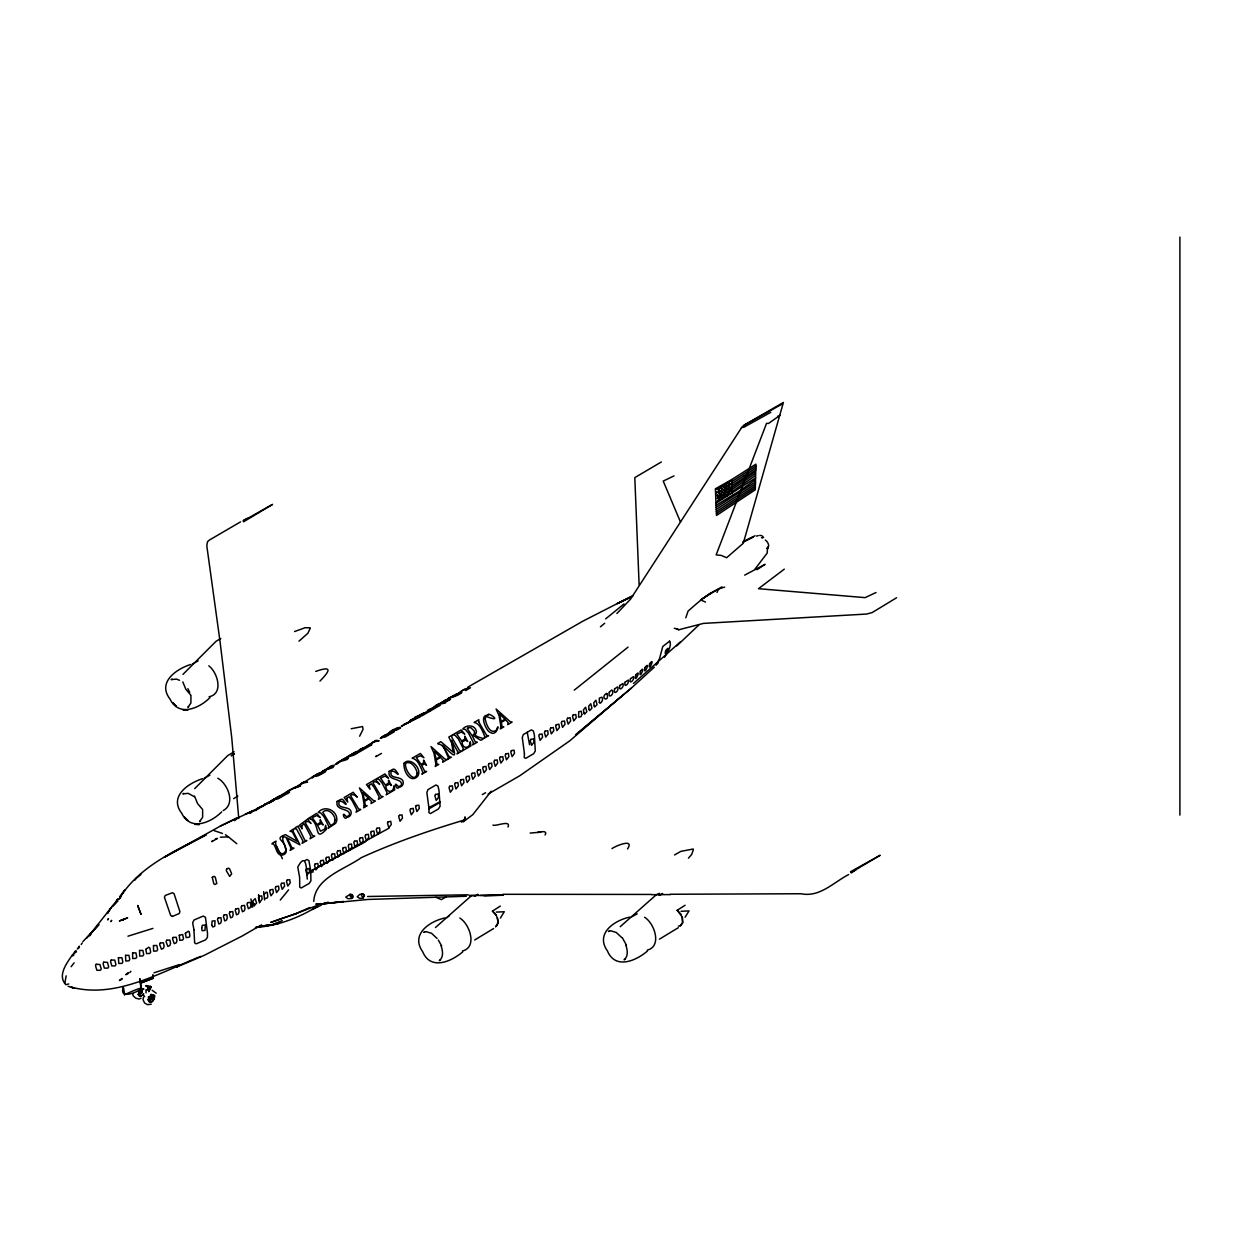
<?xml version="1.0" encoding="UTF-8"?>
<svg xmlns="http://www.w3.org/2000/svg" width="1242" height="1242" viewBox="0 0 1242 1242"><rect width="100%" height="100%" fill="white"/><g stroke="black" fill="none" stroke-linecap="round" stroke-linejoin="round"><path stroke-width="1.5" d="M732.019 493.648L731.786 479.521L755.943 464.151L755.26 489.798L716.494 515.477L715.392 488.805L731.755 479.536M429.018 808.806L428.956 812.703L430.431 813.572L438.504 808.915L440.087 806.291L438.985 790.393L438.007 786.124L436.004 784.96L427.931 789.633L426.875 792.551L429.018 808.806L440.165 802.379M140.765 982.888L152.704 978.292L152.782 974.97M141.122 983.012L153.061 978.417L153.139 975.094M268.35 803L263.739 804.925L270.461 801.804L267.993 802.984M767.509 547.21L767.214 553.047L755.012 569.084M64.894 982.872L66.168 975.87M138.297 994.764L140.983 991.194L140.594 989.144M149.242 1000.773L149.397 999.313L148.792 1001.487L150.499 1002.387L152.875 1001.021L154.567 995.68L151.664 995.09L148.543 1000.291L151.462 998.382L151.136 994.625L152.704 996.27L151.959 998.661L149.242 1000.773L148.388 999.422M730.7 490.637L730.933 488.882M150.903 997.062L150.903 995.68M143.435 997.171L143.032 999.67L144.584 1002.977L147.488 1004.654L151.245 1004.204M140.594 992.094L140.983 989.579M352.65 897.857L352.123 894.613L350.135 894.209A2.111 1.226 60 0 0 351.564 897.516L352.806 897.283L352.712 895.513L350.011 894.395L345.757 897.066L347.915 898.696L351.564 898.571L352.604 895.684M74.536 953.592C78.929 945.255 69.179 959.212 73.852 954.989M76.259 951.077L76.476 952.009M461.372 822.111L464.415 819.999L465.098 816.894L464.135 820.636M146.463 989.998L151.198 986.722L146.028 985.574M767.525 548.84L768.674 545.921A4.813 2.779 60 0 0 765.274 540.053M779.96 415.34L768.627 423.398L766.547 423.351L716.137 554.895L721.152 555.391L726.663 557.705L743.29 543.251L783.407 402.455L743.942 425.23L741.381 427.962L630.501 599.203L616.886 613.517M685.801 617.786L688.084 611.08C699.06 601.594 710.222 590.742 724.691 587.109M693.393 849.59L691.67 854.496L688.456 858.144M627.552 848.954C634.786 837.853 615.395 846.035 612.011 848.581M374.044 742.157L375.907 740.294L379.167 740.775L372.895 742.033M508.04 827.017C511.223 819.378 495.542 826.753 492.919 825.076M545.067 834.966C548.312 830.06 539.804 831.907 537.739 832.404L540.782 832.171L530.163 833.072M283.983 794.445L286.654 791.822L289.495 792.272C284.465 795.905 288.346 792.241 283.735 793.514M717.038 592.465L718.544 588.925M148.388 997.823L148.45 996.752M310.252 628.142L307.892 633.265L298.996 641.167M264.034 894.488L266.378 892.098L267.309 892.625L267.806 896.677L267.077 898.044L264.546 898.571M138.452 991.939L139.337 990.464M148.962 997.016L148.605 999.189L150.142 999.437M78.463 948.577L79.426 946.171L77.268 949.028M302.023 783.128L301.247 784.292M302.551 783.19L314.692 775.629M148.807 991.675L151.198 986.722L147.022 986.738L151.043 987.142M148.652 991.271L151.198 986.722M122.958 893.045C143.063 864.711 176.255 850.32 206.172 834.841L164.208 857.322L220.284 826.132L256.613 809.054M119.915 897.826L124.712 890.064L119.884 896.429M381.434 753.413L375.783 756.673L376.668 755.54M119.387 898.804L121.219 896.025L119.387 898.789M81.18 944.479L82.251 942.942M72.626 954.57C67.115 962.783 57.023 975.327 65.826 984.704L68.776 983.943M335.076 764.544L343.941 758.707M134.835 880.174L135.921 878.575M491.211 791.216L472.814 814.659L463.08 821.909M89.517 935.8L91.24 933.798M500.355 918.086L504.283 911.752L496.303 912.094M685.087 917.248L689.015 910.929L681.035 911.271M143.715 995.339L144.677 996.689M142.69 995.168L143.684 993.848L140.315 996.534L138.405 994.438L141.526 989.237L140.004 978.774M150.546 997.854L149.397 999.003M212.661 840.555L211.808 841.672L217.459 838.412L215.394 838.862M71.136 966.695L74.132 962.829M89.641 934.884L111.563 907.188M403.371 724.676L415.48 718.668L412.732 719.04M118.083 898.82L112.044 906.644L115.615 903.105M359.637 736.211L363.052 729.318L362.571 726.554L351.207 728.728M280.273 900.046L288.579 889.877M86.598 938.269L98.941 924.591L82.919 941.576M658.307 662.731L655.947 665.091L659.549 658.57L662.747 646.523L669.609 641.167M633.436 683.504L680.445 641.835M319.97 681.082C328.711 672.124 334.005 664.936 315.747 671.41M274.917 799.46L277.09 797.271M421.675 713.808L430.244 711.014L421.706 715.935L418.104 716.246L420.029 715.423M471.215 895.87L435.476 927.526M112.044 906.644L117.99 900.931M359.093 750.805L361.158 748.74M447.462 699.774L449.526 697.725M453.128 696.032L453.998 695.147M279.279 796.696L286.886 792.396L285.862 792.287M282.508 794.15L280.319 796.37L281.453 795.827M292.056 788.639L288.16 791.93M295.658 787.692L304.119 782.134L294.447 787.878M315.98 775.489L317.626 773.875M350.073 755.835L352.433 753.801M353.349 753.257L351.16 755.447L351.921 755.152M359.932 750.587L359.171 750.929M380.238 738.4C386.076 734.224 390.656 732.004 394.149 731.848L385.113 737.065L381.278 737.406L387.659 734.829L384.694 735.233M383.467 735.869L381.278 738.09L382.024 737.764M411.506 719.677L409.332 721.897L410.062 721.571M410.295 721.509L406.988 723.418M427.822 710.921L429.484 709.291M435.756 706.341L437.401 704.726M439.264 704.431L444.714 700.566L450.473 699.324L446.623 701.559L446.747 700.736L443.999 700.985M441.919 702.118L440.77 703.251L452.43 696.483C469.538 687.23 460.254 695.908 449.076 698.051M447.151 699.774C446.778 696.871 464.089 693.874 456.047 694.03M448.284 699.572L447.539 699.914M250.154 812.873L253.554 810.56M182.962 674.375L216.015 641.322L220.812 638.497M194.699 788.639L227.752 755.571L234.133 751.814M461.869 690.599L460.037 692.306M252.017 811.787L253.399 810.622M676.735 645.918L699.168 624.695M357.929 751.286L356.951 752.155M146.618 990.402L150.546 986.334M266.921 803.155L273.814 799.864M312.099 777.259C316.726 773.145 336.396 766.702 317.952 775.846C307.131 777.973 328.851 771.779 318.852 773.238M253.477 811.305L257.653 808.387M631.417 688.052L575.993 734.55L631.417 688.052L654.301 667.156M388.668 733.463C390.562 728.79 408.261 724.412 396.602 730.001C379.959 734.922 410.434 724.878 395.717 728.837M135.952 878.544L140.905 874.523M741.381 427.962L745.433 424.376M141.712 989.983L142.504 990.402L141.122 990.309M623.608 694.573L569.768 740.837L519.824 775.722L488.137 794.026M447.12 917.528L449.402 915.571M631.867 916.705L637.193 913.864M620.208 926.703L655.962 895.032L659.362 893.293M192.479 663.958L198.146 660.884M204.216 778.206L209.882 775.148M234.567 820.667L238.542 817.422M623.996 603.969L605.63 618.889M250.558 813.06L251.334 812.408M600.398 626.837L604.652 623.298M446.592 700.286L445.614 701.031M262.73 806.555L265.741 803.838L260.137 807.75M326.988 769.062L331.552 765.91L332.918 766.283L325.156 769.605L319.753 773.44M278.736 797.209L277.758 797.938M143.653 989.051L141.495 989.3L138.685 992.995L139.337 996.301L141.495 996.053M367.71 745.588L375.721 740.806L365.055 747.342M394.102 730.265L391.649 732.097M138.219 994.407L139.942 992.886M284.247 794.29L289.215 790.269M574.239 690.164L628.033 647.129M446.188 896.786L441.391 899.612L435.895 897.283M495.542 926.765L497.017 925.585L498.135 920.896L496.272 915.276L492.5 911.1M147.86 999.701L149.024 998.785L147.845 999.779M495.667 926.532L497.98 923.458L497.483 918.102M680.399 925.709L682.712 922.62L682.324 917.217L677.232 910.262M493.555 928.55L474.708 939.977M678.303 927.712L659.44 939.154M784.292 569.162L758.489 588.692L865.1 597.635L876.029 592.527M139.213 993.165L140.765 991.194L139.849 989.346M327.438 769.015C328.4 766.764 337.234 762.79 332.887 767.509C330.838 768.503 319.303 771.453 322.283 772.229M257.56 809.38L258.817 808.433M129.82 972.548L130.876 971.291M260.758 806.958L274.529 800.081M438.597 705.223L445.505 700.038M283.098 836.999C280.708 842.185 292.491 853.176 281.468 855.319C276.081 854.403 276.423 847.199 273.318 843.753C268.179 845.305 278.953 839.018 275.553 842.029C275.398 846.237 280.211 858.408 285.256 851.81A3.555 2.857 77.1 0 0 285.412 848.224C284.604 839.561 273.721 839.064 285.427 834.64L297.412 841.455L292.274 831.845L289.976 831.255L293.624 828.911L293.143 831.457L299.974 844.839L287.135 837.915L291.854 847.681L293.981 848.162L290.131 850.397L291.001 848.069L285.955 837.232L282.834 836.565M349.483 756.394L343.661 758.893M417.421 717.224L420.759 714.352M325.994 769.838L324.473 770.925M245.792 814.069L251.847 811.337L244.907 814.41M458.935 693.16L456.249 695.008M701.109 599.777L710.641 593.117M755.866 468.11L731.895 483.588M755.804 470.097L731.957 485.638M339.594 762.153L343.211 759.39M755.586 477.937L716.044 503.165M755.478 481.943L716.215 507.326M755.369 485.964L716.386 511.533M755.322 487.873L716.432 513.505M425.276 712.706L424.127 713.451M456.497 694.651L464.663 689.046L470.47 687.789L465.672 690.552L465.812 689.729L463.095 689.962M856.064 869.742L851.36 872.847M345.105 758.086C352.495 757.682 335.231 761.719 336.892 763.768M732.004 487.563L755.229 471.649M701.497 599.234L721.897 586.861M755.897 466.123L731.833 481.554M324.969 770.739L326.18 769.916M757.046 569.674L765.072 564.334L744.688 575.124M255.79 810.607L256.613 810.063M209.96 697.647C198.953 708.639 178.631 717.1 169.983 699.013C157.02 682.355 176.302 668.988 190.802 664.439M221.681 811.911C210.674 822.903 190.368 831.364 181.72 813.262C168.757 796.619 188.039 783.252 202.539 778.687M234.288 753.754L231.183 755.804L234.428 754.003M744.331 425.121L781.389 404.488M432.433 708.654C438.923 699.945 455.022 702.335 438.628 704.09M128.205 972.579L125.784 974.737L128.485 973.309M896.569 597.759L872.21 612.554L866.699 614.045L703.391 623.406L678.893 629.725L677.169 629.166M492.36 911.178L500.355 906.07M677.092 910.355L685.103 905.247M732.019 489.519L755.229 473.606M732.019 491.661L755.229 475.733M188.706 706.776L187.852 707.319L190.911 703.05L190.911 696.203M200.443 821.04L199.589 821.583L202.632 817.298L202.632 810.467M391.416 732.376L393.015 731.554M233.651 798.653L237.843 796.013M121.902 978.401L119.449 980.528L122.182 979.115M848.69 874.523C833.522 882.41 819.673 897.624 800.966 893.743L670.276 894.271M406.553 723.527L407.609 722.875M770.77 412.313L743.616 427.403M312.239 778.051L316.648 774.449M172.017 679.11L171.148 679.638L176.442 679.079L179.5 680.29M183.754 793.359L182.869 793.886L188.179 793.343L194.28 796.634M337.731 763.318L338.631 762.774M389.786 733.261L390.702 732.718M256.768 808.775L262.404 805.825L257.498 808.48M323.774 771.499L320.778 773.161M766.966 548.343L768.208 547.613M454.572 696.017L455.441 695.504M243.525 521.826L272.557 504.407L243.044 520.988M274.234 798.963L270.539 801.276L279.885 795.734L285.66 794.476L278.239 798.777L273.519 799.724L281.437 796.246L278.317 796.634M350.477 754.934L346.782 757.247L356.144 751.705L361.919 750.463L353.38 755.384C342.528 757.62 364.713 751.208 354.575 752.621M418.818 715.485C402.563 723.651 440.832 704.975 419.563 715.827M294.556 631.557L305.097 627.738L309.77 627.784M467.737 687.214L582.979 621.109L632.923 595.57M344.282 758.955L345.757 758.629M412.623 719.506L414.083 719.18M268.769 803.232L274.451 799.941M414.875 718.73L416.753 717.643M304.647 860.799L306.914 859.495L308.916 860.644L310.764 871.015L310.919 880.78L309.289 883.341L301.169 887.999L299.726 887.161L299.632 877.442L297.785 867.071C306.883 849.792 306.619 872.163 307.271 879.103M254.377 905.371L256.582 903.151L255.153 898.571L252.809 900.993L254.144 905.527M482.315 794.585L485.56 792.722M261.55 924.84L242.05 936.095L204.247 955.315L176.581 967.114L179.578 964.537L154.024 972.797M850.879 872.614L880.143 855.288L850.537 871.729M674.546 854.977L680.864 851.36L693.238 849.016M462.723 951.9C451.001 961.82 430.508 970.623 422.622 951.636C410.419 934.434 429.359 921.269 445.04 917.931M647.455 951.062C635.733 960.997 615.256 969.8 607.354 950.798C595.151 933.596 614.091 920.446 629.772 917.108M716.137 505.277L740.279 490.466L755.229 479.785M716.292 509.437L755.431 483.961L755.229 481.787M393.419 730.156L387.131 734.488L387.985 734.41M270.29 802.208L269.002 802.906M477.766 894.318L474.413 896.227L477.875 894.566M662.514 893.495L659.145 895.404L662.607 893.743M287.539 791.247L295.72 787.304L294.137 787.506M340.603 760.678C339.345 761.548 350.135 760.088 348.428 756.983M337.187 763.783L335.914 764.467M661.349 461.962L634.802 477.627L639.118 584.827M427.916 710.191C434.778 707.536 436.315 705.223 440.18 705.27L431.129 710.502L427.295 710.843L433.691 708.25L430.71 708.654M409.938 720.577L414.3 718.14L420.075 716.882L401.445 726.011A6.909 0.838 -34.9 0 0 401.57 726.135M405.73 724.008L404.193 724.816M359.59 749.64C366.452 746.985 367.989 744.672 371.855 744.719L362.804 749.951L358.969 750.292L365.35 747.7L362.385 748.103M291.342 789.058L300.611 785.86L291.901 788.794M440.273 960.144L439.342 960.656C443.906 957.178 442.68 950.518 441.081 945.799M625.005 959.321L624.089 959.818C628.638 956.34 627.412 949.695 625.813 944.976M388.963 828.197L310.779 871.123L365.443 841.781M453.935 696.188L454.882 695.66M428.971 807.626L440.118 801.633M240.529 521.888L209.339 540.084L207.461 541.76L206.809 545.859L220.067 641.757L231.757 737.826L238.775 818.556M424.686 931.826L423.755 932.323L426.053 931.64L431.548 933.301L437.06 938.455M609.418 931.003L608.487 931.484L610.785 930.817L616.28 932.478L621.792 937.632M302.97 782.336L307.566 782.118L301.294 783.376M243.556 520.258L247.391 518.318M743.927 541.357L755.027 535.768M742.84 542.164L753.071 537.056L743.104 541.978M220.284 826.132L236.523 818.059M674.002 475.888L663.228 481.089L680.507 522.09M632.566 596.284L617.227 603.628L630.843 597.185M321.383 905.139L312.27 909.47L318.247 905.837C299.462 917.652 277.866 925.958 255.619 927.432M223.203 810.576C235.84 803.869 228.016 783.904 217.8 778.237M200.567 956.464C160.373 972.315 115.615 999.065 71.291 987.126L74.753 988.384L68.139 986.288M309.708 907.529L294.028 914.438L316.244 905.775M172.452 916.441L179.252 913.491L179.919 911.612L174.051 893.666L172.436 892.734L165.264 895.466L164.41 897.252L170.666 915.401L172.421 916.425M274.203 923.8L282.276 920.633M452.678 697.01L451.607 696.591M664.532 657.204C667.156 653.385 672.31 645.188 669.624 641.183M139.973 989.998C143.342 988.911 140.548 995.51 138.452 993.321M141.014 998.32L138.949 999.034L135.689 998.102L133.173 995.805L132.754 993.771M150.142 995.851L151.741 996.721M124.355 994.764C166.707 975.187 116.919 1007.293 123.129 987.638M127.942 936.204L152.89 928.411M464.415 819.999C429.328 830.494 394.521 842.48 361.189 857.71C344.81 869.384 315.08 877.752 313.76 901.397M756.487 536.078L758.319 535.644M306.976 873.219L313.372 871.837M269.762 925.197L278.55 923.396L264.499 926.284M255.433 927.572L269.157 924.84L257.125 926.998M324.224 903.058L328.385 902.266M209.06 696.762C223.855 693.921 217.676 672.372 208.796 665.836M363.58 898.199L359.745 898.354L357.199 896.802L359.792 894.349L363.456 894.302L364.48 895.311M462.428 950.984C477.596 947.336 469.818 924.126 459.835 918.071M647.16 950.161C662.328 946.497 654.55 923.303 644.567 917.248M321.569 904.052L343.553 901.521L316.306 904.393L367.989 899.456L466.309 896.258M678.38 926.082L680.274 925.927L682.619 922.775L682.231 917.264M315.841 903.99L321.088 903.648M220.346 837.201L228.45 836.906L236.803 843.737M484.101 895.73L503.196 895.203L480.545 895.435M502.793 894.302L651.476 894.442M367.601 896.491L468.203 894.799M474.894 895.482L469.228 895.544L503.01 895.28M670.478 894.597L651.662 894.675M759.731 535.349L761.067 535.519M140.688 989.47L141.774 988.88L140.983 988.756M145.857 986.179L150.546 986.847M310.578 818.788L308.389 818.525L316.601 813.401L320.203 817.593L316.663 815.497L312.285 817.686L317.052 824.517L320.219 822.546L320.219 819.673L323.184 824.967L321.15 823.57L317.548 825.34L320.498 831.193L324.721 829.113L325.683 825.247L326.382 829.33C313.791 842.48 320.778 825.03 310.609 818.804M674.251 628.219L678.893 629.725M214.121 830.634L222.489 833.46M152.145 990.278L156.197 993.196M700.83 600.01L705.518 602.091M761.501 537.6L762.51 538.081M777.678 416.148L778.579 416.66M743.974 476.245L745.495 477.13M742.949 478.744L744.517 479.645M225.454 834.717L228.45 836.906M677.402 910.339L681.113 914.423M492.67 911.162L496.381 915.261M184.53 817.127L187.884 820.434M190.942 695.334L185.803 689.248L182.822 681.889M202.679 809.582L197.525 803.512L194.559 796.153M151.058 994.237L150.748 994.997M762.045 535.83L763.644 537.507M626.403 945.1L622.49 938.005M441.655 945.938L438.317 940.07M250.9 898.944L252.856 906.784M187.852 688.642L189.731 692.399M282.415 858.734L276.718 846.252M527.229 732.299L529.558 744.703M123.501 987.654L124.728 994.78M139.632 978.758L141.122 989.206M263.63 891.632L264.624 899.984M258.522 894.566L259.516 902.934M254.3 903.617L254.408 905.884M251.784 905.092L251.893 907.328M146.028 989.858L146.044 992.87M1179.9 237.067L1179.9 815.125M141.526 989.237A4.425 2.562 -60 0 1 143.684 989.005M402.781 725.747A6.909 0.838 -34.9 0 1 402.004 726.058M185.353 933.347L186.176 937.57L189.079 937.26L189.917 935.956L189.219 931.795L188.287 931.267L185.353 933.347M193.938 929.761L194.637 942.895L196.236 943.827L205.535 939.883L207.398 937.415L207.538 933.534L205.442 917.31L203.238 916.053L193.985 920.027L192.665 922.806L193.938 929.761M201.716 927.79L202.089 930.708L204.992 930.398L205.303 925.026L202.306 925.274L201.716 927.79M211.761 925.243L212.817 927.029L214.757 926.175L215.021 920.772L212.118 921.067L211.761 925.243M485.11 718.652C486.026 723.543 489.658 734.814 496.319 730.28C499.889 719.972 497.7 736.335 491.071 732.811A7.871 6.35 74.5 0 1 487.873 730.529C484.846 726.601 479.567 714.523 488.463 715.175C485.933 710.688 505.323 723.713 486.227 716.463L485.11 718.652M301.682 826.07L302.054 828.895L299.71 824.983L307.643 819.115C314.863 829.221 308.761 817.95 305.268 822.732L312.596 835.54L314.754 836.052L310.05 838.769L310.888 836.409L305.051 825.387L303.855 823.725L301.682 826.07M478.682 721.788L486.647 735.435L488.634 735.668L483.883 738.4L484.861 736.708C482.734 731.631 479.785 723.077 474.102 722.456L478.838 719.723L478.682 721.788M417.203 773.285C414.75 784.928 403.697 768.969 405.746 763.162C411.242 760.29 416.598 768.348 417.203 773.285M524.435 753.708L524.233 757.542L525.661 758.381L533.672 753.692L535.271 751.068L534.402 735.295L533.423 731.041L531.421 729.877L523.348 734.534L522.277 737.469L524.435 753.708M404.054 763.225C402.92 770.024 410.031 784.044 417.529 776.452C422.963 768.969 410.015 756.238 404.054 763.225M337.141 801.416C334.735 811.663 351.098 807.548 349.344 815.233A4.797 3.881 74.5 0 1 345.742 816.18C341.115 809.908 344.267 821.552 346.891 817.314C349.763 817.283 351.874 814.24 351.02 811.523C349.406 805.453 336.38 809.753 339.221 801.525C341.907 799.491 346.782 806.26 346.068 803.978C341.829 797.395 342.264 798.668 337.141 801.416M364.263 805.499L363.658 807.812L367.135 805.81L365.272 805.282L364.682 801.23L368.967 798.761L371.591 801.649L371.048 803.543L375.426 801.028L373.252 800.345L359.419 787.909L362.4 794.554L364.263 805.499M389.196 771.36C386.805 781.606 403.169 777.492 401.399 785.177A4.797 3.881 74.5 0 1 397.813 786.139C393.171 779.852 396.338 791.496 398.946 787.257C401.492 787.195 403.572 784.82 403.231 782.289C402.718 775.163 388.28 779.883 391.277 771.468C393.962 769.435 398.837 776.203 398.123 773.921C393.885 767.339 394.319 768.612 389.196 771.36M435.864 764.172L435.243 766.485L438.737 764.467L436.858 763.939L436.284 759.902L440.568 757.418L443.192 760.321L442.649 762.215L447.011 759.685L444.838 759.002L431.021 746.582L434.001 753.211L435.864 764.172M500.945 726.586L500.34 728.899L503.817 726.896L501.954 726.368L501.364 722.316L505.649 719.848L508.273 722.735L507.73 724.629L512.108 722.114L509.934 721.431L496.101 708.996L499.082 715.64L500.945 726.586M335.045 820.093L334.114 823.415L330.698 825.557L322.811 812.252C327.314 807.083 335.309 814.674 335.045 820.093M393.698 787.428C392.984 793.188 385.61 792.675 385.874 785.891L389.476 784.121L391.509 785.518L388.544 780.224L388.56 783.097L385.393 785.068L380.611 778.237L384.989 776.048L388.529 778.144L384.927 773.952L376.388 778.874L378.872 779.308L382.163 783.143L387.131 792.831L386.169 794.818L394.708 789.881L394.009 785.798L393.698 787.428M469.942 743.399C469.243 749.174 461.869 748.647 462.133 741.878L465.734 740.108L467.768 741.49L464.803 736.195L464.803 739.068L461.636 741.039L456.87 734.208L461.248 732.019L464.787 734.115L461.186 729.923L452.647 734.845L455.131 735.295L458.422 739.114L463.39 748.802L462.428 750.789L470.966 745.868L470.268 741.769L469.942 743.399M151.772 995.758L151.151 997.031L151.772 995.758M607.09 693.719C609.543 703.112 599.405 698.004 606.469 693.362L607.09 693.719M609.294 692.291C607.54 700.441 615.582 693.145 611.763 689.947L609.294 692.291M614.588 688.875C612.865 695.97 619.556 690.987 617.693 686.873L614.588 688.875M619.898 685.46C618.019 692.306 624.524 687.54 622.987 683.457L619.898 685.46M625.207 682.029C623.111 688.689 629.585 684.032 628.297 680.042L625.207 682.029M630.501 678.613C628.142 685.18 634.755 680.492 633.591 676.626L630.501 678.613M635.702 675.136C633.684 685.801 642.223 667.032 635.702 675.136M640.344 671.332C638.326 681.889 646.818 663.275 640.344 671.332M644.986 667.528C642.952 678.039 651.429 659.471 644.986 667.528M649.628 663.74C647.548 674.235 656.071 655.621 649.628 663.74M665.774 650.513C662.918 660.589 672.434 642.409 665.774 650.513M148.931 998.91L148.931 1001.471L151.664 1001.952L153.853 999.701L154.505 995.587L151.726 995.184L148.931 998.91M346.782 798.296L347.729 802.115L344.143 797.488L353.194 792.272C362.121 803.776 354.203 790.875 350.648 795.796L358.612 808.961L360.77 809.489L356.066 812.19L356.904 809.846L352.045 800.531L349.08 796.696L346.782 798.296M369.091 785.425L370.038 789.244L366.452 784.602L375.503 779.386C384.415 790.89 376.512 777.989 372.942 782.91L380.921 796.091L383.079 796.603L378.375 799.32L379.214 796.96L374.354 787.645L371.374 783.826L369.091 785.425M212.273 877.333L213.795 883.761L215.037 884.475L216.807 883.528L215.27 877.085L213.997 876.34L212.273 877.333M226.603 869.089L226.323 870.735L229.677 876.417L231.68 873.794L229.599 868.841L228.326 868.111L226.603 869.089M364.372 896.227L362.99 897.252A2.111 1.226 60 0 1 361.562 893.945L362.804 893.728L364.372 896.227M107.449 913.429L110.74 908.197L107.449 913.429M298.297 826.877L304.88 840.384L306.867 840.601L302.101 843.334L302.955 840.989L296.45 828.864C290.659 829.734 301.107 823.974 298.297 826.877M716.743 495.605L717.55 494.828L716.743 495.605M717.239 498.492L718.047 497.7L717.239 498.492M718.388 493.043L719.196 492.267L718.388 493.043M718.963 491.149L719.77 490.373L718.963 491.149M717.193 501.628L718 500.852L717.193 501.628M718.155 496.381L718.963 495.605L718.155 496.381M718.481 499.315L719.289 498.523L718.481 499.315M719.397 494.099L720.205 493.307L719.397 494.099M720.857 488.525L721.664 487.749L720.857 488.525M719.786 497.033L720.593 496.257L719.786 497.033M720.934 491.584L721.742 490.807L720.934 491.584M722.052 486.165L722.86 485.374L722.052 486.165M721.695 489.581L722.502 488.805L721.695 489.581M719.832 500.2L720.639 499.408L719.832 500.2M720.795 494.875L721.602 494.099L720.795 494.875M721.074 497.856L721.881 497.064L721.074 497.856M722.037 492.577L722.844 491.801L722.037 492.577M723.403 487.066L724.21 486.29L723.403 487.066M722.332 495.574L723.139 494.797L722.332 495.574M723.481 490.124L724.288 489.348L723.481 490.124M724.598 484.706L725.406 483.914L724.598 484.706M724.443 488.028L725.25 487.237L724.443 488.028M722.456 498.679L723.263 497.902L722.456 498.679M723.449 493.369L724.257 492.577L723.449 493.369M724.676 491.071L725.483 490.28L724.676 491.071M723.636 496.396L724.428 495.605L723.636 496.396M725.949 485.606L726.756 484.83L725.949 485.606M725.08 493.167L724.754 494.704L725.08 493.167M726.027 488.665L726.834 487.889L726.027 488.665M727.144 483.247L727.952 482.455L727.144 483.247M727.175 486.46L727.983 485.669L727.175 486.46M728.495 484.163L729.302 483.371L728.495 484.163M729.691 481.787L730.498 480.996L729.691 481.787M716.23 492.717L717.038 491.941L716.23 492.717M716.96 489.084L717.767 488.292L716.96 489.084M718.311 489.985L719.118 489.208L718.311 489.985M719.506 487.625L720.313 486.833L719.506 487.625M724.971 497.204L725.763 496.412L724.971 497.204M726.089 491.848L726.88 491.056L726.089 491.848M726.135 494.906L726.927 494.114L726.135 494.906M727.315 489.55L728.107 488.758L727.315 489.55M727.393 492.624L728.185 491.848L727.393 492.624M728.573 487.206L729.365 486.414L728.573 487.206M727.47 495.713L728.262 494.937L727.47 495.713M728.681 490.311L729.473 489.519L728.681 490.311M729.892 484.877L730.7 484.101L729.892 484.877M728.635 493.431L729.427 492.639L728.635 493.431M729.908 488.013L730.7 487.221L729.908 488.013M729.892 491.149L730.684 490.357L729.892 491.149M581.784 714.476L581.085 716.665L578.586 717.208L578.756 711.744L581.318 711.247L581.784 714.476M583.926 713.001L584.594 714.181L586.814 711.682L585.603 707.241L583.461 709.787L583.926 713.001M589.081 709.492L589.608 710.61L591.922 708.157L590.757 703.733L588.615 706.279L589.081 709.492M594.219 705.984L594.639 707.024L597.06 704.649L595.896 700.224L593.754 702.77L594.219 705.984M599.358 702.475C600.041 705.394 604.373 698.982 601.904 697.212L599.327 698.159L599.358 702.475M730.125 493.26C729.023 495.123 731.507 493.679 730.125 493.26M328.975 826.629L328.012 828.398L335.511 823.368A6.909 5.573 74.5 0 0 336.861 819.161C336.706 810.172 324.457 804.832 318.216 812.454L320.762 812.967L324.007 816.708L328.975 826.629M473.559 743.135L472.597 744.921L477.347 742.188L475.143 741.66L472.565 736.444L473.714 735.776L480.654 740.263C488.044 737.577 476.307 738.385 475.143 734.565L476.012 733.261A4.176 3.416 58.9 0 0 476.307 731.15C475.112 724.831 466.573 724.397 462.8 728.976L465.346 729.489L468.591 733.246L473.559 743.135M457.988 752.186L457.025 753.91L461.729 751.193L459.571 750.68L451.824 737.453L451.948 735.248L448.812 737.065L451.638 743.027L453.206 752.217L440.832 741.676L437.696 743.477L438.24 744.067C444.17 743.896 446.064 753.459 448.44 757.698L447.477 759.421L451.343 757.201L449.169 756.673L442.587 745.293C456.295 758.241 456.652 759.7 451.42 740.201L457.988 752.186M422.87 772.493L421.892 774.185L426.658 771.453L424.655 771.235L421.643 765.351L424.624 763.923L426.503 765.243L423.615 760.088L423.646 762.774L421.085 764.404L416.334 757.62L420.308 755.757L423.957 757.713L420.355 753.49L412.111 758.257C417.793 758.862 420.743 767.416 422.87 772.493M141.712 991.582L141.774 992.762L141.712 991.582M259.05 896.32L258.414 897.764L259.749 902.282L262.155 899.084L261.689 895.87L259.05 896.32M270.275 889.846L269.638 891.275L270.973 895.793L273.38 892.61L272.914 889.381L270.275 889.846M275.895 886.602L275.258 888.03L276.593 892.563L278.984 889.365L278.534 886.151L275.895 886.602M281.515 883.357L280.863 884.801L282.198 889.319L284.604 886.12L284.139 882.907L281.515 883.357M287.119 880.128L286.483 881.556L287.818 886.074L290.209 882.891L289.759 879.662L287.119 880.128M306.417 868.981L305.78 870.409L307.116 874.927L309.522 871.744L309.056 868.515L306.417 868.981M315.189 863.92L314.536 865.348L315.872 869.881L318.278 866.683L317.812 863.469L315.189 863.92M320.793 860.675L320.157 862.119L321.492 866.637L323.898 863.438L323.432 860.225L320.793 860.675M326.413 857.446L325.761 858.874L327.096 863.392L329.503 860.209L329.037 856.98L326.413 857.446M332.018 854.201L331.381 855.629L332.716 860.147L335.123 856.964L334.657 853.735L332.018 854.201M337.638 850.956L336.986 852.385L338.321 856.918L340.727 853.72L340.261 850.506L337.638 850.956M343.242 847.712L342.606 849.155L343.941 853.673L346.347 850.475L345.881 847.261L343.242 847.712M348.862 844.482L348.21 845.911L349.545 850.428L351.952 847.246L351.486 844.017L348.862 844.482M354.467 841.238L353.83 842.666L355.165 847.199L357.572 844.001L357.106 840.787L354.467 841.238M360.087 837.993L359.45 839.437L360.77 843.955L363.176 840.756L362.711 837.543L360.087 837.993M365.691 834.748L365.055 836.192L366.39 840.71L368.796 837.512L368.331 834.298L365.691 834.748M371.311 831.519L370.675 832.947L371.995 837.465L374.401 834.282L373.935 831.053L371.311 831.519M376.916 828.274L376.279 829.703L377.615 834.236L380.021 831.038L379.555 827.824L376.916 828.274M388.141 821.8L387.504 823.229L388.839 827.746L391.246 824.564L390.78 821.335L388.141 821.8M399.365 815.311L398.729 816.755L400.064 821.273L402.47 818.074L402.004 814.861L399.365 815.311M410.59 808.837L409.953 810.265L411.288 814.783L413.695 811.6L413.229 808.371L410.59 808.837M416.21 805.592L415.573 807.021L416.908 811.554L419.299 808.356L418.849 805.142L416.21 805.592M435.507 794.445L434.871 795.889L436.206 800.407L438.612 797.209L438.147 793.995L435.507 794.445M449.666 786.279L449.03 787.707L450.365 792.225L452.771 789.043L452.305 785.813L449.666 786.279M455.286 783.034L454.65 784.463L455.969 788.996L458.376 785.798L457.91 782.584L455.286 783.034M460.891 779.79L460.254 781.234L461.589 785.751L463.996 782.553L463.53 779.339L460.891 779.79M466.511 776.545L465.874 777.989L467.194 782.507L469.6 779.308L469.134 776.095L466.511 776.545M472.115 773.316L471.479 774.744L472.814 779.262L475.22 776.079L474.755 772.85L472.115 773.316M477.735 770.071L477.099 771.499L478.418 776.033L480.825 772.835L480.359 769.621L477.735 770.071M483.34 766.826L482.703 768.27L484.038 772.788L486.445 769.59L485.979 766.376L483.34 766.826M488.96 763.597L488.323 765.025L489.658 769.543L492.049 766.361L491.599 763.131L488.96 763.597M494.564 760.352L493.928 761.781L495.263 766.314L497.669 763.116L497.204 759.902L494.564 760.352M500.184 757.108L499.548 758.552L500.883 763.069L503.274 759.871L502.824 756.657L500.184 757.108M505.789 753.863L505.152 755.307L506.488 759.825L508.894 756.626L508.428 753.413L505.789 753.863M511.409 750.634L510.772 752.062L512.108 756.58L514.498 753.397L514.048 750.168L511.409 750.634M530.924 739.363L530.287 740.791L531.607 745.309L534.013 742.126L533.563 738.912L530.924 739.363M539.463 734.426L538.826 735.869L540.115 740.356L542.568 737.189L542.102 733.975L539.463 734.426M545.083 731.181L544.446 732.625L545.704 737.111L548.172 733.944L547.722 730.731L545.083 731.181M550.703 727.952L550.051 729.38L551.324 733.867L553.792 730.715L553.327 727.486L550.703 727.952M556.307 724.707L555.671 726.135L556.944 730.622L559.412 727.47L558.947 724.257L556.307 724.707M561.927 721.462L561.275 722.906L562.548 727.377L565.017 724.226L564.551 721.012L561.927 721.462M567.532 718.233L566.895 719.661L568.168 724.148L570.637 720.997L570.171 717.767L567.532 718.233M573.152 714.988L572.5 716.417L573.773 720.903L576.241 717.752L575.776 714.523L573.152 714.988M154.334 998.242L151.648 1001.72L148.978 1001.285A3.881 2.251 -60 0 1 149.599 997.419L151.648 995.292L153.713 995.075A3.881 2.251 -60 0 1 154.334 998.226M118.409 957.691L118.782 963.466L122.026 963.357L122.834 962.022L121.933 957.753L118.409 957.691M125.566 955.346L125.737 960.997L128.873 960.842L129.789 959.569L128.951 955.331L125.566 955.346M160.28 942.988L159.628 944.417L161.413 949.198L163.37 948.36L164.177 946.218L163.385 942.802L160.28 942.988M166.707 940.225L166.055 941.653L167.841 946.42L169.797 945.581L170.604 943.439L169.812 940.023L166.707 940.225M173.135 937.446L172.483 938.874L174.253 943.656L176.224 942.802L177.016 940.675L176.24 937.26L173.135 937.446M179.283 935.288L179.748 940.334L182.652 940.039L183.49 938.719L182.652 934.496L179.283 935.288M96.146 964.289L95.479 965.702L96.923 970.297L100.4 970.312L101.27 969.024L99.903 964.491L96.146 964.289M103.738 962.177L103.07 963.606L104.359 968.108L107.837 968.139L108.706 966.835L107.433 962.348L103.738 962.177M218.173 918.086L217.49 919.484L218.856 924.032L220.657 923.101L221.386 920.943L220.921 917.698L218.173 918.086M224.072 915.012L223.389 916.41L224.755 920.959L226.556 920.027L227.286 917.869L226.82 914.624L224.072 915.012M229.972 911.923L229.289 913.336L230.655 917.885L232.456 916.953L233.185 914.795L232.72 911.55L229.972 911.923M235.871 908.849L235.188 910.262L236.554 914.811L238.355 913.879L239.085 911.721L238.619 908.476L235.871 908.849M241.771 905.775L241.088 907.188L242.454 911.737L244.255 910.805L244.985 908.647L244.519 905.402L241.771 905.775M247.655 902.701L246.987 904.114L248.353 908.663L250.154 907.716L250.884 905.558L250.418 902.329L247.655 902.701M111.221 960.035L110.538 961.432L111.827 965.934L115.211 965.903L115.941 964.537L114.761 960.097L111.221 960.035M132.584 952.924L132.692 958.545L135.844 958.389L136.76 957.101L135.921 952.862L132.584 952.924M139.539 950.456L139.663 956.076L142.814 955.921L143.73 954.648L142.877 950.409L139.539 950.456M145.811 949.338L146.634 953.623L149.77 953.468L150.686 952.195L149.847 947.957L148.636 947.258L145.811 949.338M153.48 945.55L153.589 951.17L156.74 950.999L157.656 949.726L156.818 945.488L153.48 945.55M116.158 901.894L117.571 899.472L116.158 901.894M111.563 920.462L111.019 921.533L111.563 920.462M108.427 918.676L107.899 919.717L108.427 918.676M151.058 998.118L150.266 999.189L151.058 998.118M468.343 727.641L467.287 728.65L472.131 735.73L473.854 734.426A3.586 2.919 58.9 0 0 474.475 732.423A3.679 3.012 58.9 0 0 474.165 730.964L470.935 727.75L468.343 727.641M119.527 920.881L127.538 917.885L119.527 920.881M140.688 993.321L140.036 994.594L140.688 993.321M368.377 798.125L364.574 800.314L362.586 792.784L368.377 798.125M439.978 756.782L436.175 758.986L434.188 751.441L439.978 756.782M505.059 719.211L501.256 721.4L499.268 713.871L505.059 719.211M123.905 919.344L122.974 919.763L123.905 919.344M282.446 918.273L270.663 922.433L296.139 913.631L282.446 918.273M187.62 710.253L183.335 710.051L187.62 710.253M199.341 824.502L195.056 824.3L199.341 824.502M172.793 702.863L176.147 706.186L172.793 702.863M140.951 914.19L137.707 905.542L140.951 914.19"/></g></svg>
